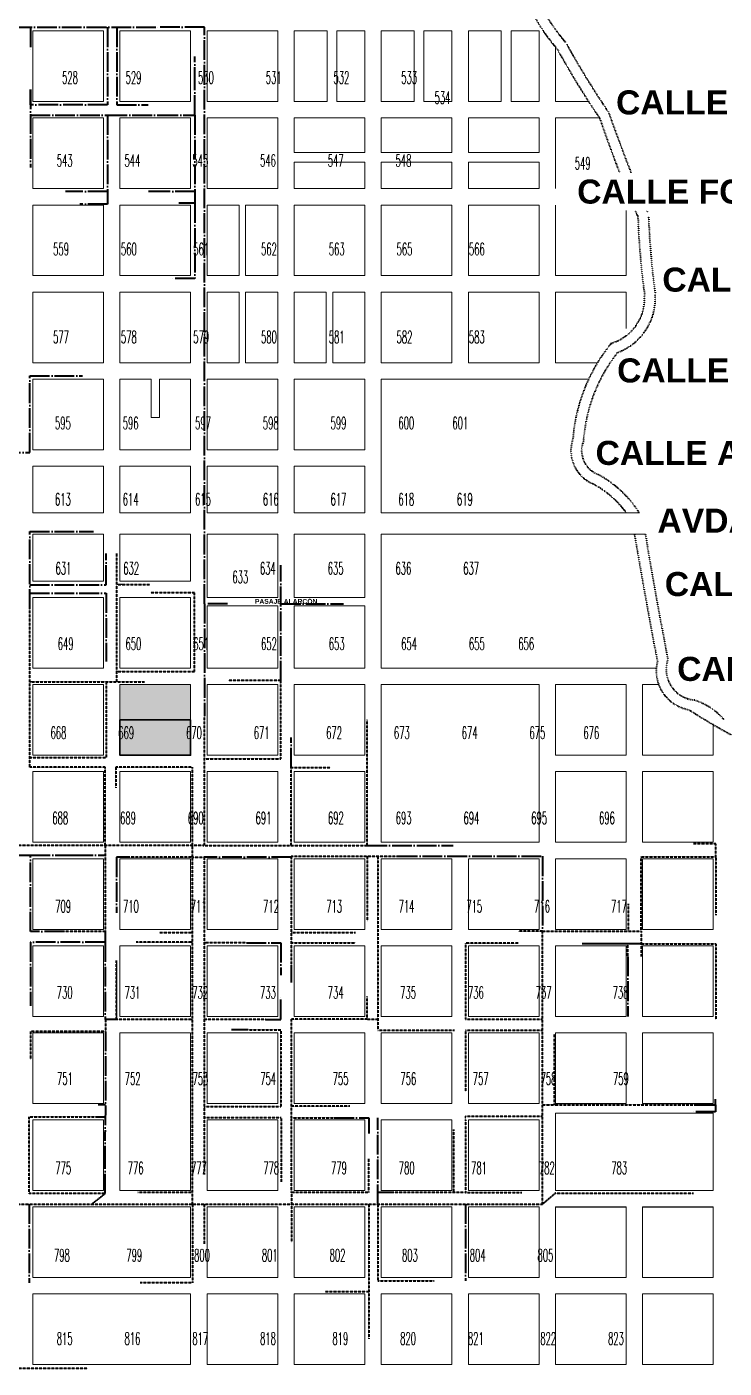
# Model space of a CAD drawing. Header units: millimetres. Extents: x 35648 to 65438, y -2675 to 1559.
# Drawn here: x 63179 to 64028, y -1815 to -182 of the extents above; entities that cross this region are included whole.
import ezdxf

# ---------------------------------------------------------------- set-up
doc = ezdxf.new("R2010")
doc.units = ezdxf.units.MM
doc.header["$MEASUREMENT"] = 0
for name, pattern in [('ACAD_ISO04W100', [30, 24, -3, 0, -3]), ('DOT', [0.25, 0, -0.25]), ('HIDDEN', [0.375, 0.25, -0.125]), ('TRAZOS2', [9.525, 6.35, -3.175])]:
    doc.linetypes.add(name, pattern=pattern)
for name, color, linetype, lineweight in [('AGUA 2006', 21, 'Continuous', 35), ('GAS 2021', 240, 'TRAZOS2', 25), ('GAS NUEVO 2016', 140, 'TRAZOS2', 40), ('GAS NUEVO 2017', 181, 'TRAZOS2', 40), ('GAS NUEVO 2018', 130, 'TRAZOS2', 40), ('GAS_1', 160, 'Continuous', 40), ('GAS_2', 84, 'Continuous', 40), ('GAS_NUEVO 2015', 234, 'TRAZOS2', 40), ('Manzanas', 7, 'Continuous', 13)]:
    doc.layers.add(name, color=color, linetype=linetype, lineweight=lineweight)
doc.layers.add('GAS_3', color=21, linetype='TRAZOS2', lineweight=40, true_color=0xffab57)
doc.layers.add('GAS_NUEVO 2014', color=215, linetype='TRAZOS2', lineweight=40, true_color=0xba36b5)
for name, color, linetype in [('NOMBRES DE CALLES', 7, 'Continuous'), ('Numeros de Manzanas', 7, 'Continuous'), ('Río y Arroyo', 7, 'Continuous')]:
    doc.layers.add(name, color=color, linetype=linetype)
doc.styles.add('ROMANS', font='romans', dxfattribs={"width": 0.5, "height": 50})
doc.styles.add('SANSSERIFBOLD', font='sasb____.pfb', dxfattribs={"height": 130})

msp = doc.modelspace()

# ---------------------------------------------------------------- hatches: boundary and pattern name
at = {"layer": 'AGUA 2006'}
for color, points in [(7, [(63378.7, -982.8), (63292.7, -982.8), (63292.7, -1025.8), (63378.7, -1025.8)]), (94, [(63378.7, -1025.8), (63292.7, -1025.8), (63292.7, -1068.8), (63378.7, -1068.8)])]:
    msp.add_hatch(color=color, dxfattribs=at).paths.add_polyline_path(points)

# ---------------------------------------------------------------- linework, layer by layer
at = {"layer": 'AGUA 2006', "color": 7, "lineweight": -3}
for p, q in [((63822.7, -1618.8), (63908.7, -1618.8)), ((63928.7, -1618.8), (64014.7, -1618.8))]:
    msp.add_line(p, q, dxfattribs=at)
at = {"layer": 'AGUA 2006', "color": 94}
msp.add_lwpolyline([(63378.7, -1025.8), (63292.7, -1025.8), (63292.7, -1068.8), (63378.7, -1068.8)], close=True, dxfattribs=at)
at = {"layer": 'GAS 2021', "linetype": 'ACAD_ISO04W100', "lineweight": 40}
msp.add_line((63593.7, -1178.9), (63698.2, -1178.9), dxfattribs=at)
at = {"layer": 'GAS NUEVO 2016', "linetype": 'ACAD_ISO04W100', "lineweight": 40}
for p, q in [((63384, -255), (63384, -218)), ((63277.7, -382.3), (63277.7, -397.6)), ((63339.7, -382.3), (63327.6, -382.3)), ((63277.7, -397.6), (63244, -397.6)), ((63488.7, -977.8), (63488.7, -837.4)), ((63910.7, -1314), (63910.7, -1386.8)), ((63992.8, -1494.5), (64017.6, -1494.5)), ((64017.6, -1494.5), (64017.6, -1487.4)), ((64017.6, -1494.5), (64017.6, -1503)), ((64017.6, -1503), (63987.7, -1503))]:
    msp.add_line(p, q, dxfattribs=at)
at = {"layer": 'GAS NUEVO 2017', "linetype": 'ACAD_ISO04W100', "lineweight": 40}
for p, q in [((63163.5, -1190.5), (63183.9, -1190.5)), ((63236.2, -1190.5), (63274.6, -1190.5)), ((63501.2, -1193.1), (63395.1, -1193.1)), ((63274.6, -1296.5), (63274.6, -1390.4)), ((63872, -1298.6), (63855.3, -1298.6)), ((63275.2, -1405), (63274.9, -1527.5)), ((63266.1, -1494.1), (63275, -1494.1)), ((63266.1, -1509.3), (63275, -1509.3)), ((63553.6, -1510.2), (63595.7, -1510.2)), ((63595.7, -1510.2), (63595.7, -1529.2))]:
    msp.add_line(p, q, dxfattribs=at)
at = {"layer": 'GAS NUEVO 2018', "linetype": 'ACAD_ISO04W100', "lineweight": 40}
for p, q in [((63395.6, -182.4), (63336.7, -182.4)), ((63395.6, -884.4), (63395.6, -182.4)), ((63488.7, -884.6), (63564.8, -884.6)), ((63501.2, -1324.3), (63501.2, -1345.7)), ((63182.2, -1615.3), (63182.2, -1711.1))]:
    msp.add_line(p, q, dxfattribs=at)
at = {"layer": 'GAS_1', "color": 5, "linetype": 'HIDDEN', "lineweight": 40}
for p, q in [((63274.6, -1178.9), (63274.6, -1283.6)), ((63381.1, -1193.1), (63381.1, -1178.9)), ((63394, -1178.9), (63593.7, -1178.9)), ((63501.2, -1191.9), (63630.9, -1191.9)), ((63381.1, -1615.3), (63381.1, -1193.1)), ((63381.1, -1193.1), (63395.1, -1193.1)), ((63807.1, -1615.3), (63807.1, -1283.1)), ((63275.2, -1390.4), (63275.2, -1405)), ((63807.1, -1494.5), (63822.9, -1494.5)), ((62963.9, -1615.3), (63807.1, -1615.3)), ((63274.9, -1602.5), (63258.8, -1615.3)), ((63381.1, -1601.3), (63314.7, -1601.3)), ((63822.7, -1602), (63807.1, -1615.3)), ((63822.7, -1602), (63990.5, -1602))]:
    msp.add_line(p, q, dxfattribs=at)
at = {"layer": 'GAS_2', "color": 105, "linetype": 'HIDDEN', "lineweight": 40}
for p, q in [((63395.6, -1178.9), (63395.6, -1021.3)), ((63394, -1178.9), (63163.5, -1178.9))]:
    msp.add_line(p, q, dxfattribs=at)
at = {"layer": 'GAS_3', "color": 31, "linetype": 'HIDDEN', "lineweight": 40, "true_color": 0xffb366}
for p, q in [((63288.9, -979.6), (63288.9, -823.3)), ((63288.9, -860.8), (63329.4, -860.8)), ((63383.3, -870.9), (63330.1, -870.9)), ((63383.3, -966.7), (63383.3, -870.9)), ((63183.1, -1083.5), (63183.1, -890.4)), ((63183.1, -979.6), (63276.1, -979.6)), ((63276.1, -979.6), (63276.1, -1072.1)), ((63276.1, -979.6), (63322.6, -979.6)), ((63288.9, -966.7), (63383.3, -966.7)), ((63488.7, -977.8), (63424.4, -977.8)), ((63488.7, -1073.1), (63488.7, -977.8)), ((63593.7, -1178.9), (63593.7, -1025.8)), ((63276.1, -1072.1), (63183.1, -1072.1)), ((63395.6, -1073.1), (63488.7, -1073.1)), ((63274.6, -1083.5), (63183.1, -1083.5)), ((63274.6, -1178.9), (63274.6, -1083.5)), ((63381.1, -1083.5), (63287.7, -1083.5)), ((63287.7, -1083.5), (63287.7, -1108.3)), ((63381.1, -1178.9), (63381.1, -1083.5)), ((63501.2, -1178.9), (63501.2, -1083.6)), ((63501.2, -1083.6), (63548.5, -1083.6)), ((63501.2, -1191.9), (63501.2, -1324.3)), ((63593.7, -1191.9), (63593.7, -1271)), ((63606.5, -1191.9), (63606.5, -1403.4)), ((64017.7, -1176.8), (63990.8, -1176.8)), ((64017.7, -1192.4), (64017.7, -1176.8)), ((63381.1, -1193.1), (63303.5, -1193.1)), ((63395.1, -1193.1), (63395.1, -1579.5)), ((63926.8, -1283.1), (63926.8, -1192.4)), ((63926.8, -1192.4), (64017.7, -1192.4)), ((64017.7, -1192.4), (64017.7, -1263.6)), ((63911.1, -1249.8), (63911.1, -1283.1)), ((63274.6, -1283.6), (63224.8, -1283.6)), ((63381.1, -1285), (63340.6, -1285)), ((63579.3, -1285.1), (63501.2, -1285.1)), ((63807.1, -1283.1), (63777.1, -1283.1)), ((63807.1, -1283.1), (63926.8, -1283.1)), ((63926.8, -1283.1), (63926.8, -1314)), ((63381.1, -1296.5), (63312.6, -1296.5)), ((63446.8, -1297.2), (63395.1, -1297.2)), ((63501.2, -1297.2), (63579.3, -1297.2)), ((63777.1, -1297.6), (63713.2, -1297.6)), ((63713.2, -1297.6), (63713.2, -1390.2)), ((63910.7, -1314), (63910.7, -1298.6)), ((63926.8, -1298.6), (64017.7, -1298.6)), ((64017.7, -1298.6), (64017.7, -1390.8)), ((63288.7, -1390.4), (63288.7, -1318.8)), ((63593.4, -1390.2), (63593.4, -1362.5)), ((63381.1, -1390.4), (63288.7, -1390.4)), ((63469.9, -1390.4), (63395.1, -1390.4)), ((63448.7, -1403.1), (63488.5, -1403.1)), ((63488.5, -1403.1), (63488.5, -1496.8)), ((63501.5, -1510.2), (63501.4, -1390.2)), ((63593.4, -1390.2), (63501.4, -1390.2)), ((63593.4, -1390.2), (63606.5, -1390.2)), ((63606.5, -1403.4), (63699.8, -1403.4)), ((63713.2, -1390.2), (63807.1, -1390.2)), ((63713.2, -1403.5), (63807.1, -1403.5)), ((63713.2, -1403.5), (63713.2, -1478.3)), ((63275.2, -1405), (63183.9, -1405)), ((63183.9, -1405), (63183.9, -1439.2)), ((63821.1, -1408.3), (63821.1, -1494.5)), ((63488.5, -1496.8), (63395.1, -1496.8)), ((63572.4, -1496.2), (63501.5, -1496.2)), ((63822.9, -1494.5), (63992.8, -1494.5)), ((63182.2, -1602.5), (63182.2, -1509.3)), ((63182.2, -1509.3), (63266.1, -1509.3)), ((63488.9, -1510.2), (63395.1, -1510.2)), ((63488.9, -1510.2), (63488.9, -1588.2)), ((63501.5, -1601.2), (63501.5, -1510.2)), ((63501.5, -1510.2), (63553.6, -1510.2)), ((63713.2, -1508.4), (63807.1, -1508.4)), ((63713.2, -1512.8), (63713.2, -1601.2)), ((63698.7, -1524.6), (63698.7, -1601.2)), ((63595.7, -1601.2), (63595.7, -1560.2)), ((63274.9, -1602.5), (63182.2, -1602.5)), ((63381.1, -1615.3), (63381.1, -1711.1)), ((63395.2, -1615.3), (63395.2, -1664)), ((63595.7, -1601.2), (63501.5, -1601.2)), ((63501.5, -1601.2), (63501.5, -1661.8)), ((63595.7, -1615.3), (63595.7, -1779.5)), ((63606.6, -1615.3), (63606.6, -1708.9)), ((63713.2, -1601.2), (63623.2, -1601.2)), ((63713.2, -1601.2), (63781.6, -1601.2)), ((63381.1, -1711.1), (63317.3, -1711.1)), ((63606.6, -1708.9), (63674.9, -1708.9)), ((63542.3, -1721.9), (63595.7, -1721.9)), ((63163.9, -1815.2), (63253.4, -1815.2))]:
    msp.add_line(p, q, dxfattribs=at)
at = {"layer": 'GAS_3', "color": 31, "linetype": 'HIDDEN', "lineweight": -3, "true_color": 0xffb366}
for p, q in [((63295.6, -860.8), (63288.9, -860.8)), ((63186.6, -979.6), (63183.1, -979.6)), ((63294.1, -966.7), (63288.9, -966.7)), ((63288.9, -976.5), (63288.9, -979.6)), ((63593.7, -1200.4), (63593.7, -1191.9)), ((63606.5, -1194.8), (63606.5, -1191.9)), ((63926.8, -1192.4), (63926.8, -1192.4)), ((63377.9, -1285), (63381.1, -1285)), ((63378.7, -1296.5), (63381.1, -1296.5)), ((63288.7, -1318.8), (63288.7, -1390.4)), ((63377.6, -1390.4), (63381.1, -1390.4)), ((63713.2, -1512.8), (63713.2, -1508.4)), ((63395.2, -1619.1), (63395.2, -1615.3)), ((63606.6, -1618.9), (63606.6, -1615.3))]:
    msp.add_line(p, q, dxfattribs=at)
at = {"layer": 'GAS_3', "color": 31, "linetype": 'ByBlock', "lineweight": 40, "true_color": 0xffb366}
msp.add_line((63926.8, -1298.6), (63872, -1298.6), dxfattribs=at)
at = {"layer": 'GAS_3', "color": 31, "linetype": 'Continuous', "lineweight": 40, "true_color": 0xffb366}
msp.add_line((63288.7, -1390.4), (63274.6, -1390.4), dxfattribs=at)
at = {"layer": 'GAS_NUEVO 2014', "color": 203, "linetype": 'ACAD_ISO04W100', "lineweight": 40, "true_color": 0xa941be}
for p, q in [((63071.6, -182.4), (63336.7, -182.4)), ((63183.9, -182.4), (63183.9, -211.8)), ((63277.7, -182.4), (63277.7, -276.9)), ((63288.8, -182.4), (63288.8, -276.9)), ((63183.9, -276.9), (63183.9, -258.2)), ((63183.9, -258.2), (63183.9, -353.1)), ((63277.7, -276.9), (63183.9, -276.9)), ((63183.9, -289.2), (63277.7, -289.2)), ((63277.7, -289.2), (63277.7, -382.3)), ((63277.7, -289.2), (63339.7, -289.2)), ((63277.7, -382.3), (63226.5, -382.3)), ((63183.1, -796.4), (63260.5, -796.4)), ((63183.1, -890.4), (63183.1, -796.4)), ((63276.1, -861.5), (63276.1, -823.3)), ((63183.1, -861.5), (63276.1, -861.5)), ((63183.1, -871.6), (63276.1, -871.6)), ((63276.1, -871.6), (63276.1, -954.6)), ((63501.2, -1083.6), (63501.2, -1047)), ((63183.9, -1283.6), (63183.9, -1190.5)), ((63183.9, -1190.5), (63236.2, -1190.5)), ((63303.5, -1193.1), (63288.7, -1193.1)), ((63288.7, -1193.1), (63288.7, -1260.8)), ((63224.8, -1283.6), (63183.9, -1283.6)), ((63274.6, -1283.6), (63274.6, -1296.5)), ((63274.6, -1296.5), (63183.9, -1296.5)), ((63183.9, -1296.5), (63183.9, -1374)), ((63446.8, -1297.2), (63488.5, -1297.2)), ((63488.5, -1297.2), (63488.5, -1336.8)), ((63488.5, -1390.4), (63488.5, -1363.1)), ((63448.7, -1403.1), (63428.5, -1403.1)), ((63469.9, -1390.4), (63488.5, -1390.4)), ((63606.6, -1615.3), (63606.6, -1510.2)), ((63274.9, -1602.5), (63274.9, -1568.3)), ((63623.2, -1601.2), (63606.6, -1601.2))]:
    msp.add_line(p, q, dxfattribs=at)
at = {"layer": 'GAS_NUEVO 2015', "linetype": 'ACAD_ISO04W100', "lineweight": 40}
for p, q in [((63384, -289.2), (63384, -255)), ((63288.8, -276.9), (63327.1, -276.9)), ((63339.7, -289.2), (63384, -289.2)), ((63384, -289.2), (63384, -382.3)), ((63384, -382.3), (63339.7, -382.3)), ((63384, -382.3), (63384, -396.7)), ((63384, -396.7), (63364.4, -396.7)), ((63384, -396.7), (63384, -488.1)), ((63384, -488.1), (63355.5, -488.1)), ((63183.1, -700.1), (63183.1, -607)), ((63183.1, -607), (63247.1, -607)), ((63057.6, -700.1), (63183.1, -700.1)), ((63423.6, -884.4), (63395.6, -884.4)), ((63395.6, -884.4), (63395.6, -1021.3)), ((63630.9, -1191.9), (63807.1, -1191.9)), ((63807.1, -1191.9), (63807.1, -1283.1)), ((63274.9, -1568.3), (63274.9, -1527.5)), ((63713.2, -1615.3), (63713.2, -1708.9))]:
    msp.add_line(p, q, dxfattribs=at)
at = {"layer": 'Manzanas'}
for p, q in [((63186.7, -186.8), (63186.7, -272.8)), ((63186.7, -186.8), (63272.7, -186.8)), ((63186.7, -186.8), (63272.7, -186.8)), ((63272.7, -186.8), (63272.7, -272.8)), ((63292.7, -186.8), (63292.7, -272.8)), ((63292.7, -186.8), (63378.7, -186.8)), ((63292.7, -186.8), (63378.7, -186.8)), ((63378.7, -186.8), (63378.7, -272.8)), ((63398.7, -186.8), (63484.7, -186.8)), ((63398.7, -186.8), (63484.7, -186.8)), ((63398.7, -186.8), (63398.7, -272.8)), ((63484.7, -186.8), (63484.7, -272.8)), ((63504.7, -186.8), (63504.7, -272.8)), ((63504.7, -186.8), (63544.7, -186.8)), ((63544.7, -186.8), (63544.7, -272.8)), ((63556.7, -186.8), (63556.7, -272.8)), ((63556.7, -186.8), (63590.7, -186.8)), ((63590.7, -186.8), (63590.7, -272.8)), ((63610.7, -186.8), (63610.7, -272.8)), ((63610.7, -186.8), (63650.7, -186.8)), ((63650.7, -186.8), (63650.7, -272.8)), ((63662.7, -186.8), (63662.7, -272.8)), ((63662.7, -186.8), (63696.7, -186.8)), ((63696.7, -186.8), (63696.7, -272.8)), ((63716.7, -186.8), (63716.7, -272.8)), ((63716.7, -186.8), (63756.7, -186.8)), ((63756.7, -186.8), (63756.7, -272.8)), ((63768.7, -186.8), (63768.7, -272.8)), ((63768.7, -186.8), (63802.7, -186.8)), ((63802.7, -186.8), (63802.7, -272.8)), ((63822.7, -206.5), (63822.7, -272.8)), ((63186.7, -272.8), (63272.7, -272.8)), ((63292.7, -272.8), (63378.7, -272.8)), ((63398.7, -272.8), (63484.7, -272.8)), ((63504.7, -272.8), (63544.7, -272.8)), ((63556.7, -272.8), (63590.7, -272.8)), ((63610.7, -272.8), (63650.7, -272.8)), ((63662.7, -272.8), (63696.7, -272.8)), ((63716.7, -272.8), (63756.7, -272.8)), ((63768.7, -272.8), (63802.7, -272.8)), ((63822.7, -272.8), (63862.9, -272.8)), ((63186.7, -292.8), (63186.7, -378.8)), ((63186.7, -292.8), (63272.7, -292.8)), ((63272.7, -292.8), (63272.7, -378.8)), ((63292.7, -292.8), (63292.7, -378.8)), ((63292.7, -292.8), (63378.7, -292.8)), ((63378.7, -292.8), (63378.7, -378.8)), ((63398.7, -292.8), (63398.7, -378.8)), ((63398.7, -292.8), (63484.7, -292.8)), ((63484.7, -292.8), (63484.7, -378.8)), ((63504.7, -292.8), (63590.7, -292.8)), ((63504.7, -292.8), (63504.7, -334.7)), ((63590.7, -292.8), (63590.7, -334.7)), ((63610.7, -292.8), (63610.7, -334.7)), ((63610.7, -292.8), (63696.7, -292.8)), ((63696.7, -292.8), (63696.7, -334.7)), ((63716.7, -292.8), (63716.7, -334.7)), ((63716.7, -292.8), (63802.7, -292.8)), ((63802.7, -292.8), (63802.7, -334.7)), ((63822.7, -292.8), (63822.7, -378.8)), ((63822.7, -292.8), (63876.2, -292.8)), ((63504.7, -334.7), (63590.7, -334.7)), ((63610.7, -334.7), (63696.7, -334.7)), ((63716.7, -334.7), (63802.7, -334.7)), ((63504.7, -346.7), (63504.7, -378.8)), ((63504.7, -346.7), (63590.7, -346.7)), ((63590.7, -346.7), (63590.7, -378.8)), ((63610.7, -346.7), (63610.7, -378.8)), ((63610.7, -346.7), (63696.7, -346.7)), ((63696.7, -346.7), (63696.7, -378.8)), ((63716.7, -346.7), (63716.7, -378.8)), ((63716.7, -346.7), (63802.7, -346.7)), ((63802.7, -346.7), (63802.7, -378.8)), ((63186.7, -378.8), (63272.7, -378.8)), ((63292.7, -378.8), (63378.7, -378.8)), ((63398.7, -378.8), (63484.7, -378.8)), ((63504.7, -378.8), (63590.7, -378.8)), ((63610.7, -378.8), (63696.7, -378.8)), ((63716.7, -378.8), (63802.7, -378.8)), ((63186.7, -398.8), (63186.7, -484.8)), ((63186.7, -398.8), (63272.7, -398.8)), ((63272.7, -398.8), (63272.7, -484.8)), ((63292.7, -398.8), (63292.7, -484.8)), ((63292.7, -398.8), (63378.7, -398.8)), ((63378.7, -398.8), (63378.7, -484.8)), ((63398.7, -398.8), (63398.7, -484.8)), ((63398.7, -398.8), (63437.7, -398.8)), ((63437.7, -398.8), (63437.7, -484.8)), ((63445.7, -398.8), (63484.7, -398.8)), ((63445.7, -398.8), (63445.7, -484.8)), ((63484.7, -398.8), (63484.7, -484.8)), ((63504.7, -398.8), (63504.7, -484.8)), ((63504.7, -398.8), (63590.7, -398.8)), ((63590.7, -398.8), (63590.7, -484.8)), ((63610.7, -398.8), (63610.7, -484.8)), ((63610.7, -398.8), (63696.7, -398.8)), ((63696.7, -398.8), (63696.7, -484.8)), ((63716.7, -398.8), (63716.7, -484.8)), ((63716.7, -398.8), (63802.7, -398.8)), ((63802.7, -398.8), (63802.7, -484.8)), ((63822.7, -398.8), (63822.7, -484.8)), ((63908.7, -405.6), (63908.7, -484.8)), ((63186.7, -484.8), (63272.7, -484.8)), ((63292.7, -484.8), (63378.7, -484.8)), ((63398.7, -484.8), (63437.7, -484.8)), ((63445.7, -484.8), (63484.7, -484.8)), ((63504.7, -484.8), (63590.7, -484.8)), ((63610.7, -484.8), (63696.7, -484.8)), ((63716.7, -484.8), (63802.7, -484.8)), ((63822.7, -484.8), (63908.7, -484.8)), ((63186.7, -504.8), (63186.7, -590.8)), ((63186.7, -504.8), (63272.7, -504.8)), ((63272.7, -504.8), (63272.7, -590.8)), ((63292.7, -504.8), (63292.7, -590.8)), ((63292.7, -504.8), (63378.7, -504.8)), ((63378.7, -504.8), (63378.7, -590.8)), ((63398.7, -504.8), (63398.7, -590.8)), ((63398.7, -504.8), (63437.7, -504.8)), ((63437.7, -504.8), (63437.7, -590.8)), ((63445.7, -504.8), (63445.7, -590.8)), ((63445.7, -504.8), (63484.7, -504.8)), ((63484.7, -504.8), (63484.7, -590.8)), ((63504.7, -504.8), (63504.7, -590.8)), ((63504.7, -504.8), (63543.7, -504.8)), ((63543.7, -504.8), (63543.7, -590.8)), ((63551.7, -504.8), (63551.7, -590.8)), ((63551.7, -504.8), (63590.7, -504.8)), ((63590.7, -504.8), (63590.7, -590.8)), ((63610.7, -504.8), (63610.7, -590.8)), ((63610.7, -504.8), (63696.7, -504.8)), ((63696.7, -504.8), (63696.7, -590.8)), ((63716.7, -504.8), (63716.7, -590.8)), ((63716.7, -504.8), (63802.7, -504.8)), ((63802.7, -504.8), (63802.7, -590.8)), ((63822.7, -504.8), (63822.7, -590.8)), ((63822.7, -504.8), (63908.7, -504.8)), ((63908.7, -504.8), (63908.7, -549.2)), ((63186.7, -590.8), (63272.7, -590.8)), ((63292.7, -590.8), (63378.7, -590.8)), ((63398.7, -590.8), (63437.7, -590.8)), ((63445.7, -590.8), (63484.7, -590.8)), ((63504.7, -590.8), (63543.7, -590.8)), ((63551.7, -590.8), (63590.7, -590.8)), ((63610.7, -590.8), (63696.7, -590.8)), ((63716.7, -590.8), (63802.7, -590.8)), ((63822.7, -590.8), (63873.8, -590.8)), ((63186.7, -610.8), (63186.7, -696.8)), ((63186.7, -610.8), (63272.7, -610.8)), ((63272.7, -610.8), (63272.7, -696.8)), ((63292.7, -610.8), (63292.7, -696.8)), ((63292.7, -610.8), (63330.7, -610.8)), ((63330.7, -610.8), (63330.7, -657.4)), ((63340.7, -610.8), (63340.7, -657.4)), ((63340.7, -610.8), (63378.7, -610.8)), ((63378.7, -610.8), (63378.7, -696.8)), ((63398.7, -610.8), (63484.7, -610.8)), ((63398.7, -610.8), (63398.7, -696.8)), ((63484.7, -610.8), (63484.7, -696.8)), ((63504.7, -610.8), (63504.7, -696.8)), ((63504.7, -610.8), (63590.7, -610.8)), ((63590.7, -610.8), (63590.7, -696.8)), ((63610.7, -610.8), (63863.1, -610.8)), ((63610.7, -610.8), (63610.7, -773.8)), ((63330.7, -657.4), (63340.7, -657.4)), ((63186.7, -696.8), (63272.7, -696.8)), ((63292.7, -696.8), (63378.7, -696.8)), ((63398.7, -696.8), (63484.7, -696.8)), ((63504.7, -696.8), (63590.7, -696.8)), ((63186.7, -716.8), (63186.7, -773.8)), ((63186.7, -716.8), (63272.7, -716.8)), ((63272.7, -716.8), (63272.7, -773.8)), ((63292.7, -716.8), (63378.7, -716.8)), ((63292.7, -716.8), (63292.7, -773.8)), ((63378.7, -716.8), (63378.7, -773.8)), ((63398.7, -716.8), (63484.7, -716.8)), ((63398.7, -716.8), (63398.7, -773.8)), ((63484.7, -716.8), (63484.7, -773.8)), ((63504.7, -716.8), (63590.7, -716.8)), ((63504.7, -716.8), (63504.7, -773.8)), ((63590.7, -716.8), (63590.7, -773.8)), ((63186.7, -773.8), (63272.7, -773.8)), ((63292.7, -773.8), (63378.7, -773.8)), ((63398.7, -773.8), (63484.7, -773.8)), ((63504.7, -773.8), (63590.7, -773.8)), ((63610.7, -773.8), (63924.9, -773.8)), ((63186.7, -799.8), (63186.7, -856.8)), ((63186.7, -799.8), (63272.7, -799.8)), ((63272.7, -799.8), (63272.7, -856.8)), ((63292.7, -799.8), (63378.7, -799.8)), ((63292.7, -799.8), (63292.7, -856.8)), ((63378.7, -799.8), (63378.7, -856.8)), ((63398.7, -799.8), (63484.7, -799.8)), ((63398.7, -799.8), (63398.7, -876.8)), ((63484.7, -799.8), (63484.7, -876.8)), ((63504.7, -799.8), (63590.7, -799.8)), ((63504.7, -799.8), (63504.7, -876.8)), ((63590.7, -799.8), (63590.7, -876.8)), ((63610.7, -799.8), (63610.7, -962.8)), ((63610.7, -799.8), (63932.1, -799.8)), ((63610.7, -799.8), (63610.7, -856.8)), ((63716.7, -799.8), (63802.7, -799.8)), ((63822.7, -799.8), (63908.7, -799.8)), ((63186.7, -856.8), (63272.7, -856.8)), ((63292.7, -856.8), (63378.7, -856.8)), ((63186.7, -876.8), (63186.7, -962.8)), ((63186.7, -876.8), (63272.7, -876.8)), ((63272.7, -876.8), (63272.7, -962.8)), ((63292.7, -876.8), (63292.7, -962.8)), ((63292.7, -876.8), (63378.7, -876.8)), ((63378.7, -876.8), (63378.7, -962.8)), ((63398.7, -876.8), (63484.7, -876.8)), ((63504.7, -876.8), (63590.7, -876.8)), ((63398.7, -886.8), (63484.7, -886.8)), ((63398.7, -886.8), (63398.7, -962.8)), ((63484.7, -886.8), (63484.7, -962.8)), ((63504.7, -886.8), (63590.7, -886.8)), ((63504.7, -886.8), (63504.7, -962.8)), ((63590.7, -886.8), (63590.7, -962.8)), ((63186.7, -962.8), (63272.7, -962.8)), ((63292.7, -962.8), (63378.7, -962.8)), ((63398.7, -962.8), (63484.7, -962.8)), ((63504.7, -962.8), (63590.7, -962.8)), ((63610.7, -962.8), (63945.4, -962.8)), ((63186.7, -982.8), (63186.7, -1068.8)), ((63186.7, -982.8), (63272.7, -982.8)), ((63272.7, -982.8), (63272.7, -1068.8)), ((63292.7, -982.8), (63292.7, -1068.8)), ((63292.7, -982.8), (63378.7, -982.8)), ((63378.7, -982.8), (63378.7, -1068.8)), ((63398.7, -982.8), (63398.7, -1068.8)), ((63398.7, -982.8), (63484.7, -982.8)), ((63484.7, -982.8), (63484.7, -1068.8)), ((63504.7, -982.8), (63504.7, -1068.8)), ((63504.7, -982.8), (63590.7, -982.8)), ((63590.7, -982.8), (63590.7, -1068.8)), ((63610.7, -982.8), (63802.7, -982.8)), ((63610.7, -982.8), (63610.7, -1174.8)), ((63610.7, -982.8), (63696.7, -982.8)), ((63802.7, -982.8), (63802.7, -1174.8)), ((63822.7, -982.8), (63822.7, -1068.8)), ((63822.7, -982.8), (63908.7, -982.8)), ((63908.7, -982.8), (63908.7, -1068.8)), ((63928.7, -982.8), (63928.7, -1068.8)), ((63928.7, -982.8), (63948.3, -982.8)), ((64014.7, -1030.4), (64014.7, -1068.8)), ((63186.7, -1068.8), (63272.7, -1068.8)), ((63292.7, -1068.8), (63378.7, -1068.8)), ((63398.7, -1068.8), (63484.7, -1068.8)), ((63504.7, -1068.8), (63590.7, -1068.8)), ((63822.7, -1068.8), (63908.7, -1068.8)), ((63928.7, -1068.8), (64014.7, -1068.8)), ((63186.7, -1088.8), (63186.7, -1174.8)), ((63186.7, -1088.8), (63272.7, -1088.8)), ((63272.7, -1088.8), (63272.7, -1174.8)), ((63292.7, -1088.8), (63292.7, -1174.8)), ((63292.7, -1088.8), (63378.7, -1088.8)), ((63378.7, -1088.8), (63378.7, -1174.8)), ((63398.7, -1088.8), (63484.7, -1088.8)), ((63398.7, -1088.8), (63398.7, -1174.8)), ((63484.7, -1088.8), (63484.7, -1174.8)), ((63504.7, -1088.8), (63504.7, -1174.8)), ((63504.7, -1088.8), (63590.7, -1088.8)), ((63590.7, -1088.8), (63590.7, -1174.8)), ((63610.7, -1088.8), (63610.7, -1174.8)), ((63802.7, -1088.8), (63802.7, -1174.8)), ((63822.7, -1088.8), (63822.7, -1174.8)), ((63822.7, -1088.8), (63908.7, -1088.8)), ((63908.7, -1088.8), (63908.7, -1174.8)), ((63928.7, -1088.8), (64014.7, -1088.8)), ((63928.7, -1088.8), (63928.7, -1174.8)), ((64014.7, -1088.8), (64014.7, -1174.8)), ((63186.7, -1174.8), (63272.7, -1174.8)), ((63292.7, -1174.8), (63378.7, -1174.8)), ((63398.7, -1174.8), (63484.7, -1174.8)), ((63504.7, -1174.8), (63590.7, -1174.8)), ((63610.7, -1174.8), (63802.7, -1174.8)), ((63610.7, -1174.8), (63696.7, -1174.8)), ((63822.7, -1174.8), (63908.7, -1174.8)), ((63928.7, -1174.8), (64014.7, -1174.8)), ((63186.7, -1194.8), (63186.7, -1280.8)), ((63186.7, -1194.8), (63272.7, -1194.8)), ((63272.7, -1194.8), (63272.7, -1280.8)), ((63292.7, -1194.8), (63292.7, -1280.8)), ((63292.7, -1194.8), (63378.7, -1194.8)), ((63378.7, -1194.8), (63378.7, -1280.8)), ((63398.7, -1194.8), (63398.7, -1280.8)), ((63398.7, -1194.8), (63484.7, -1194.8)), ((63484.7, -1194.8), (63484.7, -1280.8)), ((63504.7, -1194.8), (63504.7, -1280.8)), ((63504.7, -1194.8), (63590.7, -1194.8)), ((63590.7, -1194.8), (63590.7, -1280.8)), ((63610.7, -1194.8), (63610.7, -1280.8)), ((63610.7, -1194.8), (63696.7, -1194.8)), ((63696.7, -1194.8), (63696.7, -1280.8)), ((63716.7, -1194.8), (63716.7, -1280.8)), ((63716.7, -1194.8), (63802.7, -1194.8)), ((63802.7, -1194.8), (63802.7, -1280.8)), ((63822.7, -1194.8), (63822.7, -1280.8)), ((63822.7, -1194.8), (63908.7, -1194.8)), ((63908.7, -1194.8), (63908.7, -1280.8)), ((63928.7, -1194.8), (63928.7, -1280.8)), ((63928.7, -1194.8), (64014.7, -1194.8)), ((64014.7, -1194.8), (64014.7, -1280.8)), ((63186.7, -1280.8), (63272.7, -1280.8)), ((63292.7, -1280.8), (63378.7, -1280.8)), ((63398.7, -1280.8), (63484.7, -1280.8)), ((63504.7, -1280.8), (63590.7, -1280.8)), ((63610.7, -1280.8), (63696.7, -1280.8)), ((63716.7, -1280.8), (63802.7, -1280.8)), ((63822.7, -1280.8), (63908.7, -1280.8)), ((63928.7, -1280.8), (64014.7, -1280.8)), ((63186.7, -1300.8), (63186.7, -1386.8)), ((63186.7, -1300.8), (63272.7, -1300.8)), ((63272.7, -1300.8), (63272.7, -1386.8)), ((63292.7, -1300.8), (63292.7, -1386.8)), ((63292.7, -1300.8), (63378.7, -1300.8)), ((63378.7, -1300.8), (63378.7, -1386.8)), ((63398.7, -1300.8), (63484.7, -1300.8)), ((63398.7, -1300.8), (63398.7, -1386.8)), ((63484.7, -1300.8), (63484.7, -1386.8)), ((63504.7, -1300.8), (63504.7, -1386.8)), ((63504.7, -1300.8), (63590.7, -1300.8)), ((63590.7, -1300.8), (63590.7, -1386.8)), ((63610.7, -1300.8), (63610.7, -1386.8)), ((63610.7, -1300.8), (63696.7, -1300.8)), ((63696.7, -1300.8), (63696.7, -1386.8)), ((63716.7, -1300.8), (63716.7, -1386.8)), ((63716.7, -1300.8), (63802.7, -1300.8)), ((63802.7, -1300.8), (63802.7, -1386.8)), ((63802.7, -1300.8), (63802.7, -1386.8)), ((63822.7, -1300.8), (63822.7, -1386.8)), ((63822.7, -1300.8), (63908.7, -1300.8)), ((63908.7, -1300.8), (63908.7, -1386.8)), ((63928.7, -1300.8), (64014.7, -1300.8)), ((63928.7, -1300.8), (63928.7, -1386.8)), ((64014.7, -1300.8), (64014.7, -1386.8)), ((63186.7, -1386.8), (63272.7, -1386.8)), ((63292.7, -1386.8), (63378.7, -1386.8)), ((63398.7, -1386.8), (63484.7, -1386.8)), ((63504.7, -1386.8), (63590.7, -1386.8)), ((63610.7, -1386.8), (63696.7, -1386.8)), ((63716.7, -1386.8), (63802.7, -1386.8)), ((63822.7, -1386.8), (63908.7, -1386.8)), ((63928.7, -1386.8), (64014.7, -1386.8)), ((63186.7, -1406.8), (63186.7, -1492.8)), ((63186.7, -1406.8), (63272.7, -1406.8)), ((63272.7, -1406.8), (63186.7, -1406.8)), ((63272.7, -1406.8), (63272.7, -1492.8)), ((63292.7, -1406.8), (63292.7, -1598.8)), ((63292.7, -1406.8), (63378.7, -1406.8)), ((63378.7, -1406.8), (63292.7, -1406.8)), ((63378.7, -1406.8), (63378.7, -1598.8)), ((63398.7, -1406.8), (63398.7, -1492.8)), ((63398.7, -1406.8), (63484.7, -1406.8)), ((63484.7, -1406.8), (63484.7, -1492.8)), ((63504.7, -1406.8), (63504.7, -1492.8)), ((63504.7, -1406.8), (63590.7, -1406.8)), ((63590.7, -1406.8), (63590.7, -1492.8)), ((63610.7, -1406.8), (63610.7, -1492.8)), ((63610.7, -1406.8), (63696.7, -1406.8)), ((63696.7, -1406.8), (63696.7, -1492.8)), ((63716.7, -1406.8), (63716.7, -1492.8)), ((63716.7, -1406.8), (63802.7, -1406.8)), ((63802.7, -1406.8), (63802.7, -1492.8)), ((63802.7, -1406.8), (63802.7, -1492.8)), ((63822.7, -1406.8), (63822.7, -1492.8)), ((63822.7, -1406.8), (63908.7, -1406.8)), ((63908.7, -1406.8), (63908.7, -1492.8)), ((63928.7, -1406.8), (63928.7, -1492.8)), ((63928.7, -1406.8), (64014.7, -1406.8)), ((64014.7, -1406.8), (64014.7, -1492.8)), ((63186.7, -1492.8), (63272.7, -1492.8)), ((63398.7, -1492.8), (63484.7, -1492.8)), ((63504.7, -1492.8), (63590.7, -1492.8)), ((63610.7, -1492.8), (63696.7, -1492.8)), ((63716.7, -1492.8), (63802.7, -1492.8)), ((63822.7, -1492.8), (63908.7, -1492.8)), ((63928.7, -1492.8), (64014.7, -1492.8)), ((63186.7, -1512.8), (63186.7, -1598.8)), ((63186.7, -1512.8), (63272.7, -1512.8)), ((63272.7, -1512.8), (63272.7, -1598.8)), ((63398.7, -1512.8), (63398.7, -1598.8)), ((63398.7, -1512.8), (63484.7, -1512.8)), ((63484.7, -1512.8), (63484.7, -1598.8)), ((63504.7, -1512.8), (63504.7, -1598.8)), ((63504.7, -1512.8), (63590.7, -1512.8)), ((63590.7, -1512.8), (63590.7, -1598.8)), ((63610.7, -1512.8), (63610.7, -1598.8)), ((63610.7, -1512.8), (63696.7, -1512.8)), ((63696.7, -1512.8), (63696.7, -1598.8)), ((63716.7, -1512.8), (63716.7, -1598.8)), ((63716.7, -1512.8), (63802.7, -1512.8)), ((63802.7, -1512.8), (63802.7, -1598.8)), ((63802.7, -1512.8), (63802.7, -1598.8)), ((63822.7, -1504.8), (63822.7, -1598.8)), ((63822.7, -1504.8), (64014.7, -1504.8)), ((64014.7, -1504.8), (64014.7, -1598.8)), ((63186.7, -1598.8), (63272.7, -1598.8)), ((63292.7, -1598.8), (63378.7, -1598.8)), ((63398.7, -1598.8), (63484.7, -1598.8)), ((63504.7, -1598.8), (63590.7, -1598.8)), ((63610.7, -1598.8), (63696.7, -1598.8)), ((63716.7, -1598.8), (63802.7, -1598.8)), ((63822.7, -1598.8), (64014.7, -1598.8)), ((63186.7, -1618.8), (63186.7, -1704.8)), ((63186.7, -1618.8), (63378.7, -1618.8)), ((63378.7, -1618.8), (63378.7, -1704.8)), ((63398.7, -1618.8), (63484.7, -1618.8)), ((63398.7, -1618.8), (63398.7, -1704.8)), ((63484.7, -1618.8), (63484.7, -1704.8)), ((63504.7, -1618.8), (63504.7, -1704.8)), ((63504.7, -1618.8), (63590.7, -1618.8)), ((63590.7, -1618.8), (63590.7, -1704.8)), ((63610.7, -1618.8), (63610.7, -1704.8)), ((63610.7, -1618.8), (63696.7, -1618.8)), ((63696.7, -1618.8), (63696.7, -1704.8)), ((63716.7, -1618.8), (63716.7, -1704.8)), ((63716.7, -1618.8), (63802.7, -1618.8)), ((63802.7, -1618.8), (63802.7, -1704.8)), ((63822.7, -1618.8), (63822.7, -1704.8)), ((63908.7, -1618.8), (63908.7, -1704.8)), ((63928.7, -1618.8), (63928.7, -1704.8)), ((64014.7, -1618.8), (64014.7, -1704.8)), ((63186.7, -1704.8), (63378.7, -1704.8)), ((63398.7, -1704.8), (63484.7, -1704.8)), ((63504.7, -1704.8), (63590.7, -1704.8)), ((63610.7, -1704.8), (63696.7, -1704.8)), ((63716.7, -1704.8), (63802.7, -1704.8)), ((63822.7, -1704.8), (63908.7, -1704.8)), ((63928.7, -1704.8), (64014.7, -1704.8)), ((63186.7, -1724.8), (63186.7, -1810.8)), ((63186.7, -1724.8), (63378.7, -1724.8)), ((63378.7, -1724.8), (63378.7, -1810.8)), ((63398.7, -1724.8), (63398.7, -1810.8)), ((63398.7, -1724.8), (63484.7, -1724.8)), ((63484.7, -1724.8), (63484.7, -1810.8)), ((63504.7, -1724.8), (63504.7, -1810.8)), ((63504.7, -1724.8), (63590.7, -1724.8)), ((63590.7, -1724.8), (63590.7, -1810.8)), ((63610.7, -1724.8), (63610.7, -1810.8)), ((63610.7, -1724.8), (63696.7, -1724.8)), ((63696.7, -1724.8), (63696.7, -1810.8)), ((63716.7, -1724.8), (63716.7, -1810.8)), ((63716.7, -1724.8), (63802.7, -1724.8)), ((63802.7, -1724.8), (63802.7, -1810.8)), ((63822.7, -1724.8), (63822.7, -1810.8)), ((63822.7, -1724.8), (63908.7, -1724.8)), ((63908.7, -1724.8), (63908.7, -1810.8)), ((63928.7, -1724.8), (63928.7, -1810.8)), ((63928.7, -1724.8), (64014.7, -1724.8)), ((64014.7, -1724.8), (64014.7, -1810.8)), ((63186.7, -1810.8), (63378.7, -1810.8)), ((63398.7, -1810.8), (63484.7, -1810.8)), ((63504.7, -1810.8), (63590.7, -1810.8)), ((63610.7, -1810.8), (63696.7, -1810.8)), ((63716.7, -1810.8), (63802.7, -1810.8)), ((63822.7, -1810.8), (63908.7, -1810.8)), ((63928.7, -1810.8), (64014.7, -1810.8))]:
    msp.add_line(p, q, dxfattribs=at)
at = {"layer": 'Río y Arroyo', "color": 5, "linetype": 'DOT', "lineweight": 40}
for centre, radius, start, end in [((64013.9, -46.5), 249.3, 144.3877, 220.6828), ((64013.9, -46.5), 236.3, 144.3877, 220.6828), ((64736.8, 292.2), 1040.6, 208.7942, 214.2483), ((64736.8, 292.2), 1027.6, 208.7942, 214.2483), ((65286.1, 182.7), 1487.7, 198.6633, 201.3775), ((66379.7, 599.1), 2644.9, 199.5537, 201.2532), ((65286.1, 182.7), 1487.7, 203.2931, 203.6118), ((65286.1, 182.7), 1474.7, 203.5107, 203.6118), ((64870.8, -379.9), 948.4, 182.0118, 187.7928), ((64870.8, -379.9), 935.4, 182.0118, 187.7928), ((63874.2, -512.6), 57, 286.5731, 4.097), ((63874.2, -512.6), 70, 290.0533, 4.097), ((64052.4, -699.5), 209.1, 140.7461, 175.6248), ((64052.4, -699.5), 196.1, 141.8316, 176.1508), ((63885.4, -697.9), 43.9, 160.9301, 245.4947), ((63885.4, -697.9), 30.9, 158.0385, 245.4947), ((63809, -848.2), 137.8, 32.669, 62.1646), ((63809, -848.2), 124.8, 36.5851, 62.1646), ((69639.6, 150.3), 5799.1, 189.43006, 190.98158), ((69639.6, 150.3), 5786.1, 189.45144, 190.98158), ((63993.1, -966.2), 47.8, 165.6781, 260.4045), ((63994.9, -964.2), 37.5, 160.7734, 263.6541), ((63967.4, -1078.3), 80.3, 41.1436, 73.1264), ((64395.3, -380.7), 754, 237.0436, 247.6958)]:
    msp.add_arc(centre, radius, start, end, dxfattribs=at)

# ---------------------------------------------------------------- texts
at = {"layer": 'NOMBRES DE CALLES', "linetype": 'Continuous', "style": 'SANSSERIFBOLD'}
for s, height, p in [('CALLE RAMIREZ', 29.305, (63896.4, -288.5)), ('CALLE FCO. CREPPY', 29.305, (63849.1, -397.1)), ('CALLE SALTA', 29.305, (63952.7, -504.3)), ('CALLE PRA. JUNTA', 29.305, (63897.7, -614.9)), ('CALLE ALVEAR', 29.305, (63871.5, -715.3)), ('AVDA. PTE PERON', 29.305, (63946.8, -797.8)), ('CALLE GRAL. PAZ', 29.305, (63955.7, -875)), ('PASAJE ALARCÓN', 5.861, (63457, -884.4)), ('CALLE SOURIGUES', 29.305, (63970.8, -978.3))]:
    msp.add_text(s, height=height, dxfattribs=at).set_placement(p)
at = {"layer": 'Numeros de Manzanas', "lineweight": 40, "style": 'ROMANS', "width": 0.5}
for s, p in [(' 528          529            530           531           532           533 ', (63217.2, -251.1)), ('                                                                                  534', (63217.2, -275.4)), ('    543           544           545           546           547           548    ', (63193.5, -352.1)), ('549', (63846.1, -355.5)), ('   559           560            561           562           563           565            566', (63194.7, -460)), ('   577           578            579           580           581           582            583', (63194.7, -567.1)), ('   595           596            597           598           599           600        601 ', (63196.9, -671.9)), ('   613           614            615           616           617           618         619', (63196.9, -764.7)), ('    631           632                          634           635           636           637', (63192, -848.8)), ('633', (63429.6, -859.3)), ('    649           650           651           652           653            654           655       656', (63194.7, -940.6)), ('    668           669           670           671            672           673           674           675        676', (63185.9, -1049)), ('    688           689           690           691            692           693           694           695           696 ', (63188.1, -1152.7)), ('    709           710           711            712          713            714           715           716             717 ', (63191.6, -1260.4)), ('    730           731           732           733           734            735           736           737             738', (63193.5, -1365.2)), ('   751           752           753           754            755           756            757           758            759', (63199.4, -1470.1)), ('   775            776          777            778           779           780            781           782            783', (63197.4, -1578.8)), ('   798            799           800           801           802            803           804           805  ', (63195.7, -1685.1)), ('    815           816           817           818            819           820           821            822           823', (63193.5, -1786.6))]:
    msp.add_text(s, height=15, dxfattribs=at).set_placement(p)

doc.saveas('drawing.dxf')
